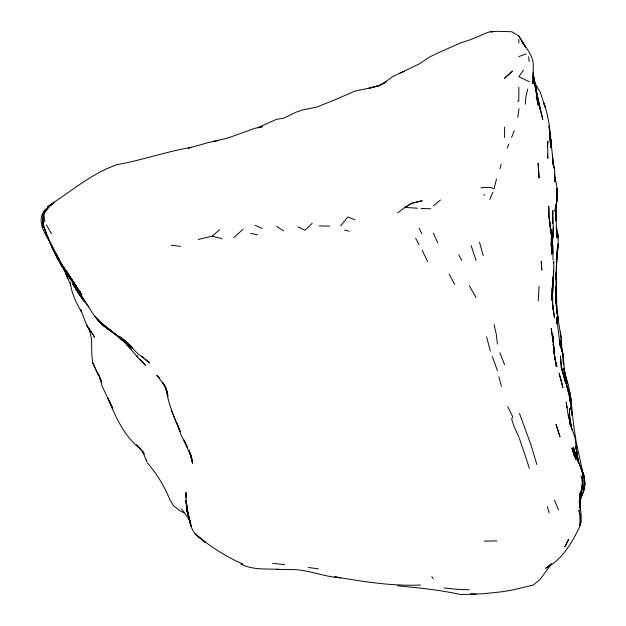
<?xml version="1.0" encoding="UTF-8"?>
<svg xmlns="http://www.w3.org/2000/svg" width="626" height="626" viewBox="0 0 626 626"><rect width="100%" height="100%" fill="white"/><g stroke="black" fill="none" stroke-linecap="round" stroke-linejoin="round"><path stroke-width="0.94" d="M504.579 137.485L504.579 127.117M518.829 87.139L518.829 101.021L517.553 101.099M556.741 307.929L556.326 276.183L556.694 284.196M555.958 288.281L555.99 302.827L555.88 288.32M555.857 279.188L555.818 273.695M556.044 288.25L555.904 301.106L556.498 308.986L561.256 338.776M561.827 351.773L561.585 341.522L560.38 331.436M553.556 270.894L552.656 292.671L553.853 268.679L553.697 261.245L553.666 263.17M533.086 75.676L532.961 83.829L533.274 67.334C534.291 54.885 523.829 46.293 518.829 35.94L511.708 31.73L497.459 31.3L490.33 31.707L487.13 32.685L470.666 39.641L461.464 42.56L437.23 53.249L429.592 57.068L419.076 64.008L392.432 76.748L383.448 83.454L379.333 85.645L369.301 88.078L379.333 85.645L386.445 81.521C381.281 85.199 375.037 86.865 368.925 88.172L354.942 91.13L333.58 100.363M43.155 222.167L43.038 226.964C43.171 221.095 41.621 214.342 45.252 209.225M43.257 218.333L43.405 212.574L48.398 207.229L54.204 202.355L50.823 205.547M552.68 223.419L552.821 210.493L552.633 222.707M554.456 169.106L552.742 161.078L554.699 170.436L555.004 181.579L554.456 174.075L554.824 178.731L554.456 177.236C558.525 188.176 557.86 200.054 554.918 211.173L556.068 204.139L555.567 214.828L555.622 210.759L556.991 237.575L556.224 227.887M556.068 204.139L555.794 220.43L555.818 210.649L555.951 218.803L555.778 212.198L556.522 220.853L555.622 210.759M579.989 505.573L579.981 492.897L580.427 506.176L579.989 508.617M579.966 507.702L580.286 497.866L580.427 506.176C579.684 495.988 584.528 485.713 580.951 475.877M547.421 147.619L547.719 141.273L547.406 144.95M547.421 147.501L547.695 141.703L547.805 158.229L547.421 154.16M554.996 181.783L555.176 178.113M553.063 236.925L553.353 227.254L552.343 212.66L552.39 214.46M554.996 181.681L555.137 178.911L555.199 181.665M556.209 269.125L557.563 246.135L556.717 259.493C557.915 248.655 559.441 237.528 556.264 226.847M538.25 300.809L539.049 286.152M583.902 486.292L583.62 490.8L580.795 498.155L582.063 493.742M484.125 195.508L484.203 194.396M547.46 144.442L547.695 141.703M525.253 104.065L525.957 96.248L527.757 89.056M519.017 108.689L517.843 117.383M556.178 259.806L556.459 257.904M556.882 255.048L558.087 243.952M552.484 281.262L553.188 276.528L552.179 295.034L552.124 300.59L552.312 286.724L552.875 309.252L552.453 304.009M581.014 492.302L582.626 482.756L581.679 490.44L580.568 492.881M496.465 179.091L494.149 188.653L490.33 187.432L483.202 187.401L481.018 188.011M499.924 168.871L501.121 164.184M583.839 487.568C587.399 476.175 579.12 465.462 575.834 454.992L582.673 473.17M489.735 199.436L492.803 192.292M507.232 148.198L508.86 143.964M514.243 130.623L511.583 137.454M44.25 217.026L42.826 220.469C45.213 237.097 55.19 251.535 62.803 266.191L69.924 276.473L66.379 271.074L92.703 313.477L97.14 319.143L101.968 324.581L121.053 338.243L101.968 324.581L94.917 316.365L101.968 324.581M47.459 209.264L48.171 207.542L44.595 213.263L42.826 220.469L43.53 223.247M580.795 498.155C583.416 492.599 585.639 486.269 584.371 480.079M580.404 492.419L582.962 487.278L582.665 474.891L582.962 487.278L581.679 490.44L581.585 488.499M523.492 70.143L518.829 76.662L529.455 81.81M340.693 225.876L347.821 216.964L354.95 219.812M312.194 223.349L305.065 230.258L297.945 226.878M49.477 206.823C35.056 215.454 42.185 229.687 49.078 240.533C56.708 259.43 67.498 276.872 80.418 292.592M233.811 237.677L243.154 229.163M212.433 236.072L219.562 229.632M47.31 206.603C70.347 192.268 91.091 173.566 117.117 164.63C142.086 160.201 166.07 151.649 191.063 147.384L188.277 148.119L198.184 145.451M433.325 205.97L440.454 200.023M397.698 212.879L404.826 207.394L411.986 203.223L422.002 200.782L411.986 203.223L404.826 207.394L417.519 208.215M333.478 100.41L316.725 107.085L302.648 109.98L296.638 111.952L283.688 118.165L276.567 119.323L257.63 127.751L262.317 126.726L255.189 128.213L227.809 138.033L212.433 141.601M400.131 72.968L404.404 71.317M518.829 56.598L525.957 53.938M198.606 145.365L207.48 142.751L218.044 140.623M198.184 239.453L212.37 236.151M397.698 585.779C418.958 587.869 440.023 589.989 460.869 594.575L483.202 593.753L500.878 591.891L510.988 590.326L533.086 585.146L540.207 579.34L551.647 563.603L545.528 568.298C561.232 560.247 570.646 544.91 578.267 529.604C582.939 521.043 581.03 510.722 579.089 501.637M279.235 569.331C266.426 568.698 252.669 570.169 240.94 564.089M278.46 569.355L276.723 569.433L291.082 569.496C308.078 569.464 323.783 576.969 340.693 577.775L334.816 576.851C363.111 581.538 391.563 586.312 420.461 584.997M484.227 541.13L496.88 540.88M469.195 589.77L455.885 589.23L443.865 587.939M492.255 31.73L490.33 31.707L492.247 31.981M319.323 225.9L329.511 226.119M421.001 208.427L430.798 208.779M470.658 593.831L476.081 594.215M284.658 564.668L272.607 563.4M171.18 245.204L180.374 246.401M308.305 567.477L318.501 568.87M250.556 233.443L257.497 234.781M344.613 230.149L349.277 231.158M212.723 236.284L222.105 238.764M242.896 564.096C225.728 556.624 209.467 546.075 195.249 534.009C189.725 527.061 188.942 517.913 187.205 509.517L191.063 526.364C188.199 515.268 185.523 503.891 185.969 492.349L186.219 497.85M255.189 225.337L262.317 228.529M575.396 437.95L583.26 474.899M183.934 512.843L179.294 510.315L173.379 505.503L169.74 499.376C164.294 486.05 156.821 473.725 147.392 462.911M276.567 226.393L283.688 230.877M108.055 329.292L98.431 320.614C105.888 328.814 115.912 333.689 123.862 341.303L109.3 329.753M104.26 325.943L114.761 333.65L123.862 341.303L120.513 338.556L131.092 348.901L126.929 344.66L137.884 357.626L145.498 365.271L140.177 359.543M109.143 329.597L112.68 332.21L106.819 327.703M122.117 338.549L125.56 341.154M107.054 328.024L104.299 325.849M121.428 338.024L119.809 336.749L127.25 342.892L132.438 348.126L122.117 338.658L127.25 342.892L126.929 342.477L137.532 353.408L149.567 362.923L145.381 359.167M141.859 356.069L143.988 357.915M141.179 449.57C124.191 436.713 115.552 416.76 107.656 397.776L112.68 408.175L102.21 386.406L99.44 376.57M102.046 323.822L97.14 319.143L98.431 320.418M104.151 325.833L105.551 327.171M159.505 377.814L156.805 375.193L164.873 385.898M101.091 323.016L102.429 324.315M129.433 344.527L131.444 346.491M88.962 307.03L80.238 295.988L72.655 283.907L84.447 301.787L75.746 288.844L79.291 293.406M136.585 444.468L144.52 454.147M136.898 355.56L138.041 356.969M75.746 288.844L79.22 293.328M181.595 508.985L190.03 520.574L186.243 508.969L191.063 525.065M80.535 292.725L77.82 289.157L78.954 290.699M431.76 576.663L433.325 578.815M79.51 291.02L80.551 292.436M142.712 451.346L143.722 452.778M70.331 277.021L77.053 287.874L62.803 266.191L65.941 271.324L58.641 259.086L49.078 239.922L43.663 226.596M73.993 283.132L81.826 295.065L70.746 277.733M74.533 283.875L76.552 286.919M534.76 82.937L540.207 92.163L545.34 107.437L543.509 102.57C548.838 115.607 549.808 129.918 551.303 143.792L550.825 139.481L553.4 165.585M164.967 385.913L162.557 382.173L166.782 390.765L167.432 393.746L165.452 386.665M575.834 438.184C571.202 417.221 573.001 394.998 565.02 374.528M51.551 233.733L46.41 225.008M60.033 263.319L62.803 267.826M518.829 35.94L525.488 47.153M525.245 46.473L521.99 40.94L523.399 44.516M55.307 252.787L58.922 258.921L55.675 253.405M469.289 285.675L476.081 297.577M458.686 254.868L461.832 260.439M449.038 273.985L454.703 284.54M415.633 238.24L419.076 244.664M69.58 277.459L69.924 278.132M89.948 331.522L86.678 325.184L80.684 309.416M419.076 228.185L421.861 233.608M427.621 261.613L422.135 250.22M89.463 329.675L91.513 338.846L91.826 355.122L92.718 362.83L101.835 382.251L99.448 376.328M507.733 406.603L512.647 416.587L511.708 419.295L514.22 426.807L518.829 436.979M433.325 233.146L437.777 242.802M57.882 259.524L51.95 246.495L54.9 253.021M92.718 362.83L98.431 375.35M70.707 285.033L63.101 267.482M165.718 387.486C168.151 402.839 173.778 417.346 180.241 431.447L176.806 422.941L181.18 435.172L187.698 447.864L183.934 440.008L191.063 456.675L192.597 463.271L189.756 452.05M535.668 87.35L536.818 89.972L533.086 74.737M554.456 500.127L558.588 510.018M142.204 450.634L146.734 461.472L146.453 459.805M171.242 409.795L176.047 421.681M499.9 352.712L504.579 364.762M492.318 356.57L497.459 370.639M574.496 455.986L575.834 459.445L572.305 447.966L574.159 455.125M476.081 260.51L471.167 245.619M519.478 413.387L530.895 444.663L536.858 464.555M98.431 373.785L99.19 375.874M525.957 457.802L519.189 437.903M165.749 387.502L166.939 390.859M65.214 271.324L67.749 278.515L65.871 273.546M490.33 351.069L486.59 336.804M574.754 437.073L570.505 424.318L568.956 416.986L572.117 430.312M526.137 458.365L529.385 468.475M483.202 255.572L479.516 242.215M547.335 506.637L549.127 512.78M565.841 377.65L567.148 383.315L564.3 370.31L564.863 373.769L563.04 354.582L559.308 340.286L563.04 354.582L563.423 364.708L563.04 354.582L560.145 339.801L561.459 349.324M559.308 340.286L561.256 347.383L559.589 340.114L560.239 346.421L556.616 317.147L557.21 324.119L556.999 319.863L557.132 323.595M533.407 75.863L535.3 85.183M189.185 450.094L192.354 461.636L191.141 455.133M80.934 309.948L81.427 311.756C76.106 302.726 71.356 292.999 70.323 282.436M533.156 76.662L536.991 94.385L533.086 76.38M540.207 109.589L542.789 119.433L536.138 90.363L540.207 109.589L539.189 105.058M565.043 374.622L567.328 383.425L564.237 371.406M498.93 376.844L501.418 386.5M564.409 372.11L564.816 373.745L563.697 368.409M45.166 229.719L46.097 233.42M582.626 473.89L581.085 467.583L581.648 470.337M554.456 356.46L556.897 366.351L554.456 356.46L554.847 358.283M568.338 391.633L566.827 385.303L569.089 392.228L571.968 415.249L571.029 407.565L571.389 410.453M569.41 396.156L570.278 399.771M189.662 520.785L187.925 513.555L186.102 500.659L187.745 513.664L185.82 500.495L186.587 506.098L186.384 501.52M44.156 218.083L45.009 221.729M494.102 324.683L496.246 334.151L497.459 344.081M167.134 391.782L168.144 396.383M584.277 480.181L584.661 481.965M563.635 368.119L564.026 369.997M564.425 371.867L564.816 373.745M536.239 96.498L538.29 105.583L533.43 75.879L534.268 83.219L533.086 72.24M533.587 79.502L534.142 82.264L533.618 79.479M569.785 393.065L569.558 391.954L571.64 402.362M555.043 359.199L556.357 366.664L553.955 351.014L553.274 343.76L554.456 355.255L553.008 335.685L553.955 351.014L553.282 343.76L553.494 347.289M575.607 446.056L575.959 447.911M576.311 449.765L577.008 453.474L575.044 438.153M568.791 392.494L561.585 367.517L565.56 382.4L568.713 391.047L566.687 385.389L570.474 401.696L569.089 392.228L570.349 401.618M533.688 80.527L533.994 82.374M556.498 308.986L558.376 320.661L556.85 309.792M584.089 478.186L583.51 474.406L584.042 478.256M567.078 407.956L566.201 402.119L568.416 416.955M553.76 351.71L554.041 353.612M550.105 225.376L550.778 230.016L548.939 216.471L548.799 206.47L548.939 216.471L549.644 221.815M579.504 513.633L578.972 509.94L580.67 517.178L579.981 525.809L580.216 514.275L580.834 522.859L580.036 517.319M533.618 80.605L533.884 82.491M584.316 480.189L584.848 484.039L583.643 490.784L584.864 484.047L584.394 480.486M549.918 134.762L550.825 147.705L549.08 126.053L549.824 133.792M583.706 475.15L584.16 478.71M556.85 309.823L557.876 318.564M557.899 318.736L556.287 300.887L556.686 307.969M582.962 472.247L583.268 474.993M579.386 504.376L579.59 506.207M552.453 154.998L553.447 165.741M553.134 162.83L553.415 165.507M552.985 161.218L553.384 165.107M547.484 154.786L547.773 157.705M528.665 56.669L529.087 61.528M556.78 311.505C555.168 289.243 556.115 266.793 558.095 244.586M561.193 347.422L561.389 349.871M580.083 505.972L580.279 509.181M549.855 131.812L550.309 143.221M553.055 233.404L552.03 245.744L553.087 233.498M557.899 237.794L557.782 234.202L557.891 237.982M556.193 270.948L556.444 278.398M553.055 232.536L553.149 235.36L553.079 233.475M552.437 216.26L552.555 220.759M555.724 272.873L555.81 276.481M551.929 288.922L552.202 300.636M552.907 253.467L552.719 245.353L553.055 259.993M518.829 39.446L518.829 42.944M553.353 227.254L552.993 236.964L553.353 227.254M551.678 250.963L551.608 254.219L552.007 242.927L551.678 250.963M557.148 188.309L556.725 201.901L557.148 188.309M556.256 286.52L555.872 302.757L555.692 292.999L555.81 301.161L555.645 294.392L556.256 286.52M551.623 234.484L551.138 246.261L551.561 229.562L551.702 242.755L551.623 234.484M568.713 539.315L564.91 546.576L568.713 539.315M512.295 71.223L504.579 78.18L512.295 71.223M112.68 332.046L102.789 324.104L112.68 332.046M205.312 542.398L195.249 534.009L205.312 542.398M94.596 337.062L86.678 325.184L94.596 337.062M78.657 290.519L73.97 283.148L81.591 295.206L78.657 290.519M565.56 382.4L562.469 371.367L565.56 382.4M559.965 436.76L556.06 424.428L559.965 436.76M577.751 461.276L573.4 447.332L577.751 461.276M574.011 455.204L571.984 448.153L574.011 455.204M560.974 379.755L559.128 373.299L562.884 387.58L560.974 379.755M571.28 426.838L569.613 416.603L569.433 408.481L569.668 417.683L569.613 416.603L571.28 426.838M578.275 460.971L575.834 446.628L578.275 460.971M554.456 317.351L552.382 303.14L554.456 317.351M570.075 424.569L568.713 414.803L570.075 424.569M553.188 342.344L551.24 328.486L553.188 342.344M561.585 370.271L560.419 356.092L561.585 370.271M539.064 177.862L538.125 163.269L539.064 177.862M550.223 225.446L550.011 222.23L550.669 233.928L550.223 225.446M541.756 269.923L541.247 261.402L541.756 269.923"/></g></svg>
